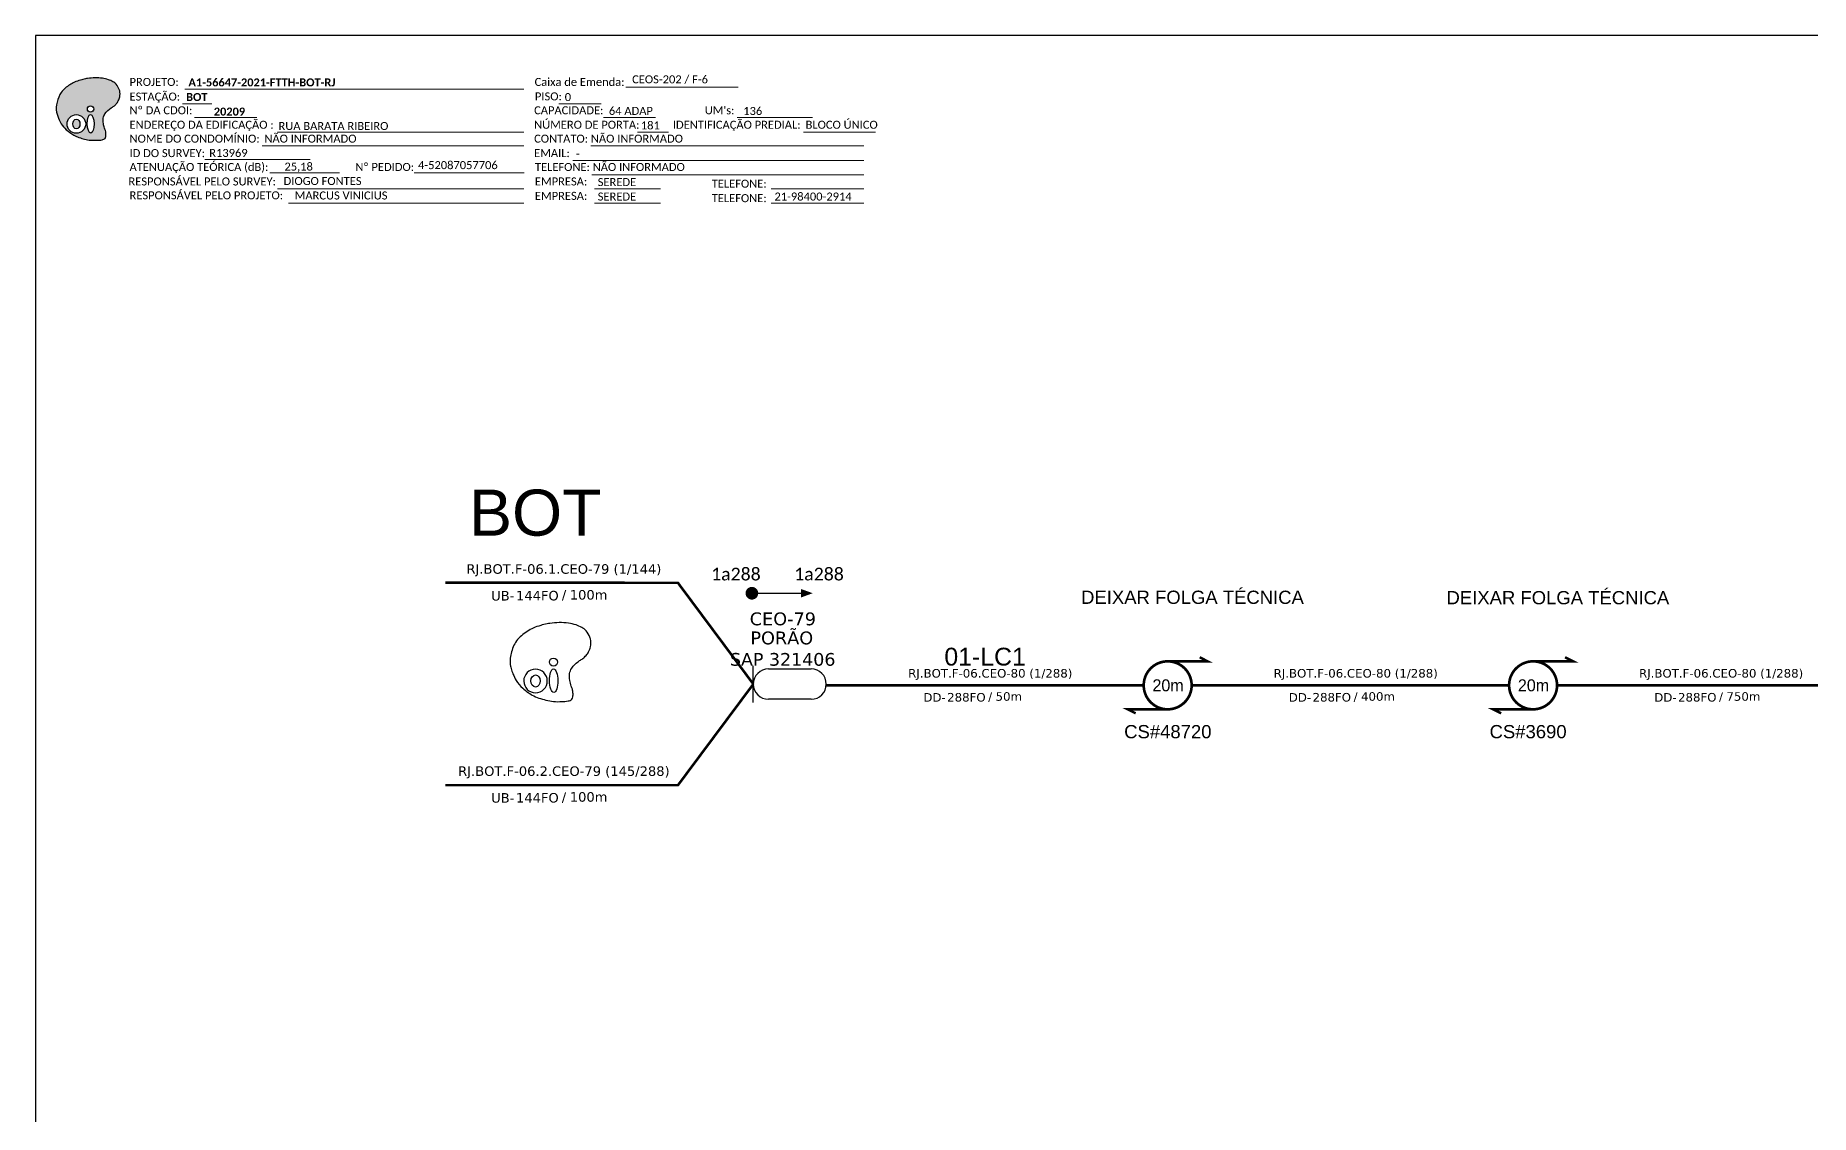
# Model space of a CAD drawing. Header units: inches. Extents: x 3370 to 6145, y 84 to 678.
# Drawn here: x 3369.9 to 3767.6, y 436.4 to 678.1 of the extents above; entities that cross this region are included whole.
import ezdxf
from ezdxf.enums import TextEntityAlignment as Align

# ---------------------------------------------------------------- set-up
doc = ezdxf.new("R2010")
doc.units = ezdxf.units.IN
doc.header["$MEASUREMENT"] = 0
doc.linetypes.add('ARILSUPP', pattern=[2.98, 1.42, -0.71, 0.14, -0.71])
for name, color, linetype in [('20.4-CEO', 1, 'Continuous'), ('20.5-CABO AÉREO', 1, 'Continuous'), ('LC1', 3, 'Continuous'), ('SETA', 7, 'Continuous')]:
    doc.layers.add(name, color=color, linetype=linetype)
doc.layers.add('40.1-ETIQUETAS', color=1, linetype='Continuous', lineweight=20)
doc.styles.add('ARIAL', font='arial.ttf')
doc.styles.add('siredit', font='verdana.ttf')
doc.styles.add('WMF-Calibri0', font='calibri.ttf')
doc.styles.add('WMF-Calibri1', font='calibrib.ttf')

# ---------------------------------------------------------------- blocks, each defined once
blk = doc.blocks.new('OI')
h = blk.add_hatch(color=40)
edge = h.paths.add_edge_path()
edge.add_spline(control_points=[(4.35, -0.67), (3.92, -0.99), (3.26, -1.5), (2.81, -2.59), (2.9, -3.5), (3.06, -4.27), (3.31, -4.85), (3.37, -5.39), (3.4, -5.88), (3.2, -6.4), (2.54, -6.61), (1.65, -6.63), (0.55, -6.67), (-0.56, -6.42), (-1.61, -6.14), (-2.77, -5.61), (-3.92, -4.77), (-4.89, -3.7), (-5.34, -2.65), (-5.6, -1.94), (-5.85, -0.96), (-5.71, 0.47), (-5.1, 2.02), (-4.14, 3.02), (-3.3, 3.61), (-2.37, 4.16), (-1.36, 4.44), (-0.56, 4.7), (0.79, 4.85), (2.24, 4.97), (3.79, 4.57), (4.67, 4.21), (5.44, 3.65), (5.76, 2.99), (6.03, 2.21), (6.01, 1.46), (5.72, 0.64), (5.31, 0.08), (4.88, -0.38), (4.51, -0.55), (4.35, -0.67)], knot_values=[0, 0, 0, 0, 1.60434, 2.417191, 3.427595, 4.282808, 4.776746, 5.304182, 5.888771, 6.258406, 6.858137, 7.79129, 8.986195, 10.124242, 11.187857, 12.242908, 13.953784, 15.414161, 16.515391, 17.349188, 17.675853, 19.552021, 21.515531, 22.568638, 23.63245, 24.621084, 25.782718, 26.745347, 27.142653, 29.870543, 31.004649, 31.921532, 32.709589, 33.801391, 34.042471, 35.192333, 35.971461, 36.628871, 37.254359, 37.836911, 37.836911, 37.836911, 37.836911], degree=3, periodic=0)
h.paths.add_polyline_path([(1.13, -0.87, -1), (-0.04, -0.87, -1)], flags=16)
edge = h.paths.add_edge_path(flags=16)
edge.add_ellipse((0.56, -3.59), major_axis=(-0.02, 1.71), ratio=0.361305, start_angle=0, end_angle=360)
h.paths.add_polyline_path([(-0.36, -3.62, -1), (-3.8, -3.62, -1)], flags=16)
edge = h.paths.add_edge_path(flags=0)
edge.add_ellipse((-2.08, -3.62), major_axis=(0, 0.885), ratio=0.758294, start_angle=0, end_angle=360)
at = {"color": 40}
for centre, radius in [((-2.08, -3.62), 1.72), ((0.54, -0.87), 0.587)]:
    blk.add_circle(centre, radius, dxfattribs=at)
blk.add_ellipse((-2.08, -3.62), major_axis=(0, 0.885), ratio=0.758294, start_param=-3.141592653589792, end_param=3.141592653589792, dxfattribs=at)
blk.add_ellipse((0.56, -3.59), major_axis=(-0.02, 1.71), ratio=0.361305, dxfattribs=at)
at = {"color": 40, "start_tangent": (-0.800898, -0.598801), "end_tangent": (-0.800898, -0.598801)}
blk.add_spline([(4.35, -0.67), (3.2, -1.78), (2.9, -2.54), (2.92, -3.55), (3.12, -4.38), (3.28, -4.85), (3.37, -5.37), (3.35, -5.95), (3.2, -6.29), (2.66, -6.55), (1.73, -6.63), (0.54, -6.62), (-0.58, -6.41), (-1.6, -6.11), (-2.56, -5.67), (-3.95, -4.67), (-4.89, -3.56), (-5.37, -2.56), (-5.64, -1.78), (-5.72, -1.46), (-5.63, 0.42), (-4.84, 2.22), (-4.13, 2.99), (-3.27, 3.62), (-2.4, 4.09), (-1.3, 4.47), (-0.37, 4.72), (0.02, 4.77), (2.75, 4.8), (3.85, 4.53), (4.69, 4.16), (5.31, 3.68), (5.85, 2.73), (5.93, 2.5), (5.94, 1.35), (5.67, 0.62), (5.29, 0.08), (4.84, -0.36), (4.35, -0.67)], degree=3, dxfattribs=at)

msp = doc.modelspace()

# ---------------------------------------------------------------- linework, layer by layer
msp.add_lwpolyline([(3369.92, 84.05), (4208.49, 84.05), (4208.49, 678.05), (3369.92, 678.05), (3369.92, 84.05)])
at = {"color": 7, "lineweight": 0}
for points in [[(3403.39, 666.01), (3479.37, 666.01)], [(3502.2, 666.5), (3527.34, 666.5)], [(3402.88, 662.73), (3409.43, 662.73)], [(3487.16, 662.78), (3496.65, 662.78)], [(3405.54, 659.66), (3419.48, 659.66)], [(3424.11, 656.43), (3479.37, 656.43)], [(3497.21, 659.66), (3508.83, 659.66)], [(3504.8, 656.43), (3511.74, 656.43)], [(3527.15, 659.66), (3544.01, 659.66)], [(3541.97, 656.43), (3558.14, 656.43)], [(3420.7, 653.31), (3479.37, 653.31)], [(3494.33, 653.31), (3555.55, 653.31)], [(3407.86, 650.25), (3431.49, 650.25)], [(3490.29, 650.08), (3555.55, 650.08)], [(3422.39, 647.28), (3438.07, 647.28)], [(3454.73, 647.29), (3479.22, 647.29)], [(3455.23, 647.29), (3479.38, 647.29)], [(3494.57, 646.84), (3555.55, 646.84)], [(3424.11, 643.73), (3479.37, 643.73)], [(3426.6, 640.49), (3479.37, 640.49)], [(3495.18, 643.73), (3509.98, 643.73)], [(3495.18, 640.49), (3509.98, 640.49)], [(3534.78, 643.73), (3555.55, 643.73)], [(3534.78, 640.49), (3555.55, 640.49)]]:
    msp.add_lwpolyline(points, dxfattribs=at)
at = {"color": 0}
for points, const_width in [([(3529.72, 553.13, 1), (3531.14, 553.14, 1)], 1.42), ([(3623.59, 537.89, 1.000012), (3623.59, 527.14, 0.999978)], 0.597), ([(3705.46, 537.89, 1.000012), (3705.46, 527.14, 0.999978)], 0.597)]:
    msp.add_lwpolyline(points, format="xyb", close=True, dxfattribs=dict(at, const_width=const_width))
at = {"color": 0, "const_width": 0.56}
for points in [[(3623.59, 537.89), (3632.55, 537.89), (3630.76, 538.79)], [(3705.46, 537.89), (3714.43, 537.89), (3712.63, 538.79)], [(3623.59, 527.14), (3614.63, 527.14), (3616.42, 526.24)], [(3705.46, 527.14), (3696.5, 527.14), (3698.3, 526.24)]]:
    msp.add_lwpolyline(points, dxfattribs=at)
at = {"color": 40}
for centre, major_axis, ratio, start_param, end_param in [((3485.98, 537.72), (0.638, 0.638), 1, 5.500463, 11.783648), ((3481.96, 533.49), (2.64, 0.01), 1, 0.000001, 6.283186), ((3481.96, 533.49), (0, 1.36), 0.758294, 1.570796326795015, 7.853981633974601)]:
    msp.add_ellipse(centre, major_axis=major_axis, ratio=ratio, start_param=start_param, end_param=end_param, dxfattribs=at)
msp.add_ellipse((3486.02, 533.55), major_axis=(-0.04, 2.63), ratio=0.361305, dxfattribs=at)
msp.add_open_spline([(3491.83, 538.05), (3491.17, 537.55), (3490.15, 536.77), (3489.47, 535.08), (3489.61, 533.69), (3489.86, 532.5), (3490.25, 531.62), (3490.35, 530.8), (3490.39, 530.04), (3490.09, 529.24), (3489.07, 528.91), (3487.71, 528.87), (3486.01, 528.81), (3484.31, 529.18), (3482.69, 529.62), (3480.9, 530.43), (3479.14, 531.72), (3477.64, 533.36), (3476.94, 534.97), (3476.54, 536.05), (3476.16, 537.57), (3476.37, 539.75), (3477.3, 542.15), (3478.76, 543.68), (3480.06, 544.6), (3481.49, 545.44), (3483.03, 545.88), (3484.26, 546.28), (3486.34, 546.52), (3488.55, 546.7), (3490.94, 546.1), (3492.29, 545.55), (3493.48, 544.69), (3493.98, 543.68), (3494.4, 542.49), (3494.37, 541.32), (3493.92, 540.06), (3493.3, 539.2), (3492.63, 538.5), (3492.07, 538.22), (3491.83, 538.05)], degree=3, knots=[0, 0, 0, 0, 1.60434, 2.417191, 3.427595, 4.282808, 4.776746, 5.304182, 5.888771, 6.258406, 6.858137, 7.79129, 8.986195, 10.124242, 11.187857, 12.242908, 13.953784, 15.414161, 16.515391, 17.349188, 17.675853, 19.552021, 21.515531, 22.568638, 23.63245, 24.621084, 25.782718, 26.745347, 27.142653, 29.870543, 31.004649, 31.921532, 32.709589, 33.801391, 34.042471, 35.192333, 35.971461, 36.628871, 37.254359, 37.836911, 37.836911, 37.836911, 37.836911], dxfattribs=at)
at = {"layer": '20.4-CEO', "color": 0}
for p, q in [((3534.15, 536.2), (3543.7, 536.2)), ((3543.7, 529.39), (3534.15, 529.39))]:
    msp.add_line(p, q, dxfattribs=at)
at = {"layer": '20.4-CEO', "color": 0, "const_width": 0.569}
for points in [[(3461.76, 555.53), (3513.86, 555.47), (3530.75, 532.79)], [(3461.76, 510.16), (3513.86, 510.14), (3530.75, 532.79)]]:
    msp.add_lwpolyline(points, dxfattribs=at)
at = {"layer": '20.4-CEO', "color": 0}
msp.add_lwpolyline([(3530.75, 528.69), (3530.75, 536.9)], dxfattribs=at)
for centre, start, end in [((3534.15, 532.79), 90, 270), ((3543.7, 532.79), 270, 90)]:
    msp.add_arc(centre, 3.4, start, end, dxfattribs=at)
at = {"layer": '20.5-CABO AÉREO', "color": 0, "ltscale": 8, "const_width": 0.569}
for points in [[(3547.09, 532.52), (3618.21, 532.52)], [(3628.97, 532.52), (3700.09, 532.52)], [(3710.84, 532.52), (3781.96, 532.52)]]:
    msp.add_lwpolyline(points, dxfattribs=at)
at = {"layer": 'SETA', "color": 0}
msp.add_lwpolyline([(3530.43, 553.13), (3542.81, 553.13)], dxfattribs=at)
msp.add_solid([(3541.45, 554.08), (3544.06, 553.15), (3541.46, 552.19)], dxfattribs=at)

# ---------------------------------------------------------------- block references
at = {"color": 7, "xscale": 1.213923925163968, "yscale": 1.213923925164635, "zscale": 1.213923925163967, "rotation": 0.1532896024163693}
msp.add_blockref('OI', (3381.59, 662.64), dxfattribs=at)

# ---------------------------------------------------------------- texts
at = {"color": 7, "lineweight": 0, "style": 'WMF-Calibri0'}
for s, height, p in [('PROJETO:', 1.793, (3390.99, 666.76)), ('Caixa de Emenda:', 1.7927, (3481.75, 666.76)), ('ESTAÇÃO:', 1.793, (3390.99, 663.48)), ('PISO:', 1.793, (3481.82, 663.52)), ('Nº DA CDOI:', 1.7927, (3390.99, 660.41)), ('CAPACIDADE:', 1.7927, (3481.64, 660.41)), ("UM's:", 1.793, (3519.88, 660.41)), ('ENDEREÇO DA EDIFICAÇÃO :', 1.7927, (3390.99, 657.17)), ('NOME DO CONDOMÍNIO:', 1.7927, (3390.99, 654.06)), ('NÃO INFORMADO', 1.7927, (3421.21, 654.06)), ('CONTATO: NÃO INFORMADO', 1.7927, (3481.64, 654.06)), ('NÚMERO DE PORTA:', 1.7927, (3481.64, 657.17)), ('IDENTIFICAÇÃO PREDIAL:', 1.7927, (3512.72, 657.17)), ('BLOCO ÚNICO', 1.7927, (3542.47, 657.17)), ('ID DO SURVEY:', 1.7927, (3390.99, 650.82)), ('EMAIL:', 1.793, (3481.64, 650.82)), ('ATENUAÇÃO TEÓRICA (dB):', 1.7927, (3390.99, 647.71)), ('Nº PEDIDO:', 1.793, (3441.58, 647.72)), ('TELEFONE: NÃO INFORMADO', 1.7927, (3481.82, 647.71)), ('RESPONSÁVEL PELO SURVEY:', 1.7927, (3390.75, 644.47)), ('EMPRESA:', 1.793, (3481.82, 644.47)), ('TELEFONE:', 1.793, (3521.43, 643.97)), ('RESPONSÁVEL PELO PROJETO:', 1.7927, (3390.99, 641.36)), ('EMPRESA:', 1.793, (3481.82, 641.24)), ('TELEFONE:', 1.793, (3521.43, 640.73))]:
    msp.add_text(s, height=height, dxfattribs=at).set_placement(p)
at = {"color": 7, "linetype": 'Continuous'}
for s, height, style, p in [('A1-56647-2021-FTTH-BOT-RJ', 1.7927, 'WMF-Calibri1', (3404.19, 666.66)), ('CEOS-202 / F-6', 1.7927, 'WMF-Calibri0', (3503.6, 667.34)), ('BOT', 1.793, 'WMF-Calibri1', (3403.67, 663.38)), ('0', 1.79, 'WMF-Calibri0', (3488.51, 663.37)), ('RUA BARATA RIBEIRO', 1.7927, 'WMF-Calibri0', (3424.37, 656.89)), ('181', 1.793, 'WMF-Calibri0', (3505.55, 657.03)), ('-', 1.79, 'WMF-Calibri0', (3490.99, 650.68)), ('DIOGO FONTES', 1.7927, 'WMF-Calibri0', (3425.51, 644.57)), ('SEREDE', 1.793, 'WMF-Calibri0', (3495.89, 644.33)), ('MARCUS VINICIUS', 1.7927, 'WMF-Calibri0', (3428, 641.33)), ('SEREDE', 1.793, 'WMF-Calibri0', (3495.89, 641.09)), ('21-98400-2914', 1.7927, 'WMF-Calibri0', (3535.49, 641.09))]:
    msp.add_text(s, height=height, dxfattribs=dict(at, style=style)).set_placement(p)
at = {"color": 7, "linetype": 'Continuous', "style": 'WMF-Calibri1'}
msp.add_text('20209', height=1.793, dxfattribs=at).set_placement((3413.38, 660.12), align=Align.CENTER)
at = {"color": 0, "linetype": 'Continuous', "style": 'WMF-Calibri0'}
for s, p in [('64 ADAP', (3498.39, 660.28)), ('136', (3528.5, 660.26)), ('R13969', (3408.85, 650.86))]:
    msp.add_text(s, height=1.793, dxfattribs=at).set_placement(p)
at = {"color": 0, "lineweight": 0, "style": 'WMF-Calibri0'}
msp.add_text('25,18', height=1.793, dxfattribs=at).set_placement((3425.7, 647.8))
at = {"color": 7, "style": 'WMF-Calibri0'}
msp.add_text('4-52087057706', height=1.7927, dxfattribs=at).set_placement((3455.63, 648.13))
at = {"color": 0, "style": 'ARIAL'}
msp.add_text('BOT', height=10.323, dxfattribs=at).set_placement((3467.08, 566.03))
for s, height, p in [('DEIXAR FOLGA TÉCNICA', 2.9635, (3604.19, 550.76)), ('DEIXAR FOLGA TÉCNICA', 2.9635, (3686.06, 550.67)), ('CS#48720', 2.964, (3613.84, 520.66)), ('CS#3690', 2.964, (3695.71, 520.66))]:
    msp.add_text(s, height=height, rotation=359.9867, dxfattribs=at).set_placement(p)
at = {"color": 0}
for p in [(3620.18, 531.17), (3702.06, 531.17)]:
    msp.add_text('20m', height=2.688, dxfattribs=at).set_placement(p)
at = {"color": 0, "char_height": 2.8448, "width": 210.0084, "attachment_point": 5, "rotation": 359.9166}
for insert in [(3526.85, 557.42), (3545.47, 557.42)]:
    msp.add_mtext('{\\fCalibri|b0|i0|c0|p34;\\C256;1a288}', dxfattribs=dict(at, insert=insert))
at = {"layer": '20.4-CEO', "color": 0, "style": 'siredit'}
for s, height, p in [('CEO-79', 2.884, (3537.37, 547.4)), ('PORÃO', 2.884, (3537.13, 543.13)), ('          SAP 321406', 2.8448, (3531.13, 538.33))]:
    msp.add_text(s, height=height, dxfattribs=at).set_placement(p, align=Align.MIDDLE_CENTER)
at = {"layer": '40.1-ETIQUETAS', "color": 0, "style": 'siredit'}
for s, height, p in [('RJ.BOT.F-06.1.CEO-79 (1/144)', 2.1336, (3488.31, 558.57)), ('RJ.BOT.F-06.CEO-80 (1/288)', 1.9202, (3583.84, 535.21)), ('RJ.BOT.F-06.CEO-80 (1/288)', 1.9202, (3665.72, 535.21)), ('RJ.BOT.F-06.CEO-80 (1/288)', 1.9202, (3747.59, 535.21)), ('RJ.BOT.F-06.2.CEO-79 (145/288)', 2.1336, (3488.31, 513.3))]:
    msp.add_text(s, height=height, dxfattribs=at).set_placement(p, align=Align.MIDDLE_CENTER)
at = {"layer": '40.1-ETIQUETAS', "color": 7, "style": 'siredit'}
for s, height, p in [('UB-', 2.134, (3477.22, 552.57)), ('144FO', 2.134, (3487.15, 552.6)), ('/', 2.13, (3488.83, 552.79))]:
    msp.add_text(s, height=height, dxfattribs=at).set_placement(p, align=Align.MIDDLE_RIGHT)
msp.add_text('100m', height=2.134, dxfattribs=at).set_placement((3489.63, 552.79), align=Align.MIDDLE_LEFT)
at = {"layer": '40.1-ETIQUETAS', "color": 0, "style": 'siredit'}
for s, height, p in [('DD-', 1.92, (3573.86, 529.81)), ('288FO', 1.92, (3582.8, 529.84)), ('/', 1.92, (3584.27, 530.02)), ('DD-', 1.92, (3655.73, 529.81)), ('288FO', 1.92, (3664.67, 529.84)), ('/', 1.92, (3666.15, 530.02)), ('DD-', 1.92, (3737.61, 529.81)), ('288FO', 1.92, (3746.55, 529.84)), ('/', 1.92, (3748.02, 530.02)), ('UB-', 2.134, (3477.22, 507.3)), ('144FO', 2.134, (3487.15, 507.33)), ('/', 2.13, (3488.83, 507.52))]:
    msp.add_text(s, height=height, dxfattribs=at).set_placement(p, align=Align.MIDDLE_RIGHT)
for s, height, p in [('50m', 1.92, (3585.03, 530.02)), ('400m', 1.92, (3666.91, 530.02)), ('750m', 1.92, (3748.78, 530.02)), ('100m', 2.134, (3489.63, 507.52))]:
    msp.add_text(s, height=height, dxfattribs=at).set_placement(p, align=Align.MIDDLE_LEFT)
at = {"layer": 'LC1', "color": 0, "linetype": 'ARILSUPP', "style": 'ARIAL'}
msp.add_text('01-LC1', height=3.983, dxfattribs=at).set_placement((3582.68, 538.94), align=Align.MIDDLE_CENTER)

doc.saveas('drawing.dxf')
